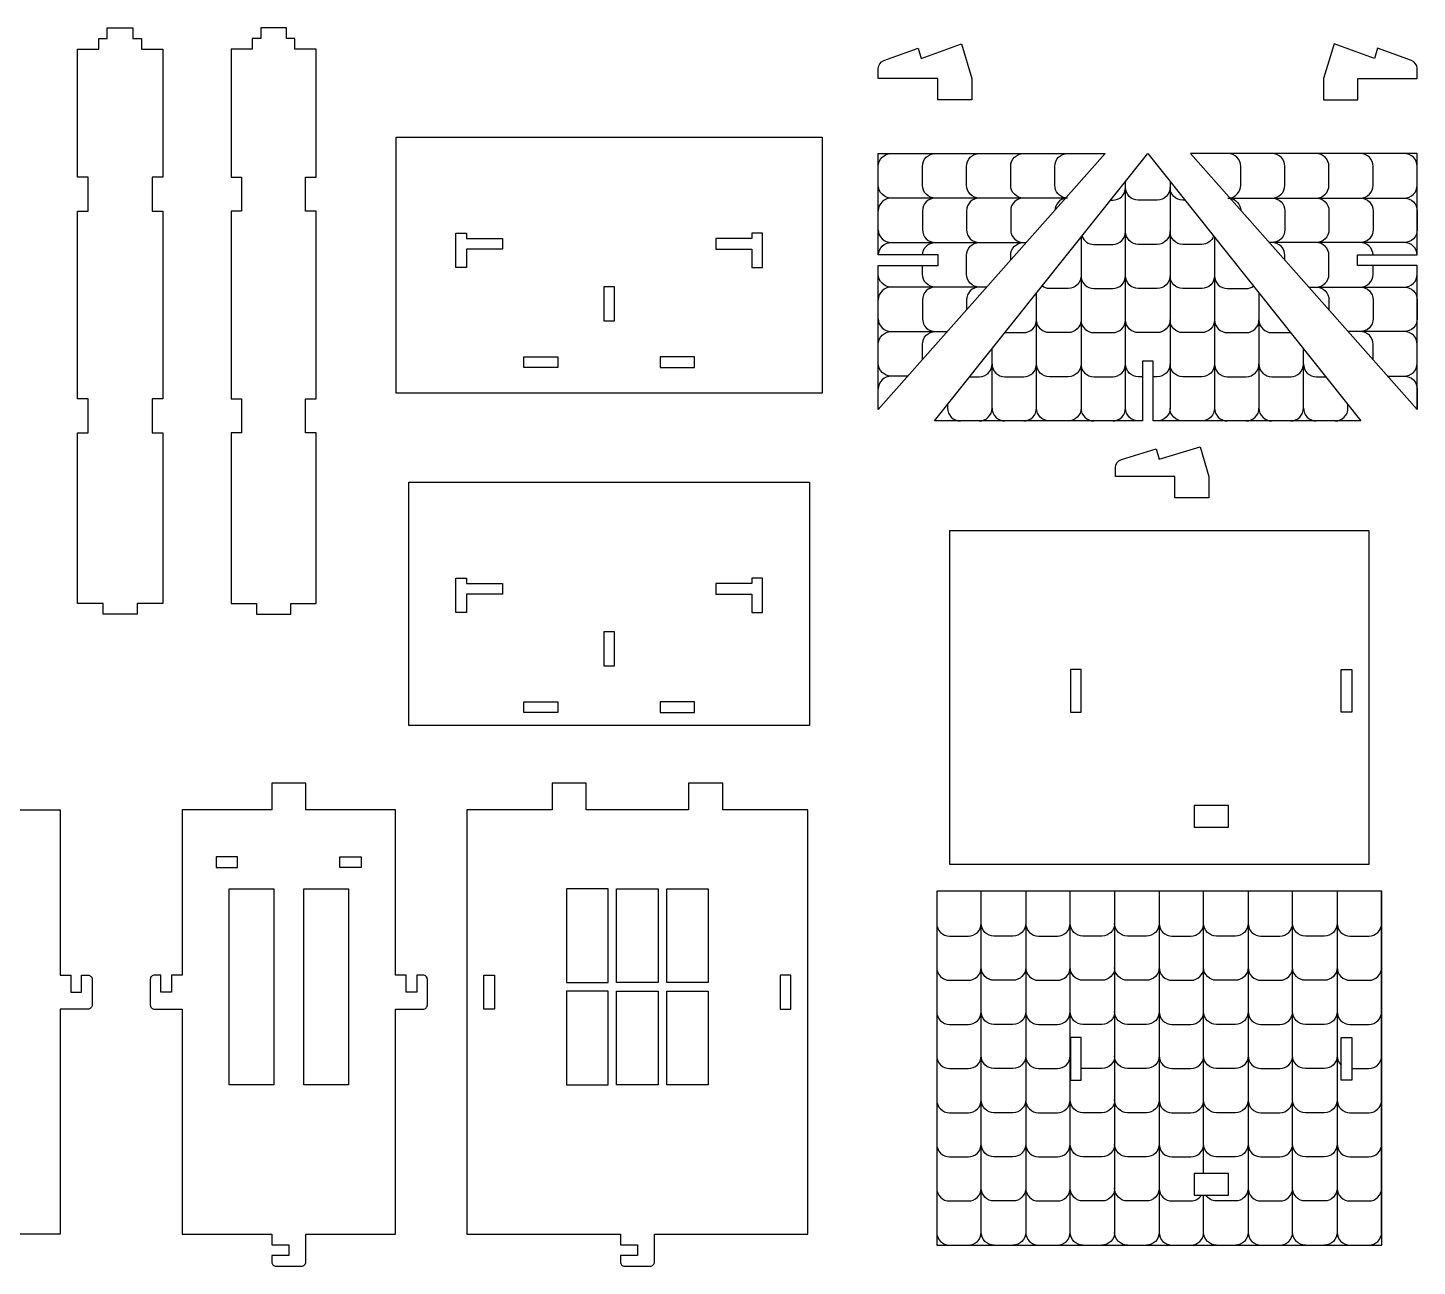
# Model space of a CAD drawing. Extents: x -353 to 808, y 1569 to 2547.
# Drawn here: x 413.7 to 804.8, y 1569 to 1917.4 of the extents above; entities that cross this region are included whole.
import ezdxf

# ---------------------------------------------------------------- set-up
doc = ezdxf.new("R2010")
doc.units = 0
doc.header["$MEASUREMENT"] = 0
doc.layers.add('LAYER1', color=18, linetype='CONTINUOUS')

msp = doc.modelspace()

# ---------------------------------------------------------------- linework, layer by layer
at = {"layer": 'LAYER1'}
for points in [[(451.66, 1875.41), (448.66, 1875.41), (448.66, 1865.81), (451.66, 1865.81), (451.66, 1813.01), (448.66, 1813.01), (448.66, 1803.41), (451.66, 1803.41), (451.66, 1755.41), (444.46, 1755.41), (444.46, 1752.41), (434.86, 1752.41), (434.86, 1755.41), (427.66, 1755.41), (427.66, 1803.41), (430.66, 1803.41), (430.66, 1813.01), (427.66, 1813.01), (427.66, 1865.81), (430.66, 1865.81), (430.66, 1875.41), (427.66, 1875.41), (427.66, 1911.41), (433.66, 1911.41), (433.66, 1914.41), (436.06, 1914.41), (436.06, 1917.41), (443.26, 1917.41), (443.26, 1914.41), (445.66, 1914.41), (445.66, 1911.41), (451.66, 1911.41)], [(470.88, 1875.41), (473.88, 1875.41), (473.88, 1865.81), (470.88, 1865.81), (470.88, 1813.01), (473.88, 1813.01), (473.88, 1803.41), (470.88, 1803.41), (470.88, 1755.41), (478.08, 1755.41), (478.08, 1752.41), (487.68, 1752.41), (487.68, 1755.41), (494.88, 1755.41), (494.88, 1803.41), (491.88, 1803.41), (491.88, 1813.01), (494.88, 1813.01), (494.88, 1865.81), (491.88, 1865.81), (491.88, 1875.41), (494.88, 1875.41), (494.88, 1911.41), (488.88, 1911.41), (488.88, 1914.41), (486.48, 1914.41), (486.48, 1917.41), (479.28, 1917.41), (479.28, 1914.41), (476.88, 1914.41), (476.88, 1911.41), (470.88, 1911.41)], [(517.33, 1886.6), (637.33, 1886.6), (637.33, 1814.6), (517.33, 1814.6)], [(653.11, 1850.53), (669.91, 1850.53), (669.91, 1853.53), (653.11, 1853.53), (653.11, 1882.03), (716.96, 1882.03), (653.11, 1810.03)], [(668.96, 1806.8), (728.96, 1882.03), (788.96, 1806.8), (730.46, 1806.8), (730.46, 1823.6), (727.46, 1823.6), (727.46, 1806.8)], [(804.81, 1850.53), (788.01, 1850.53), (788.01, 1853.53), (804.81, 1853.53), (804.81, 1882.03), (740.96, 1882.03), (804.81, 1810.03)], [(537.13, 1858.1), (547.29, 1858.1), (547.29, 1855.1), (537.13, 1855.1), (537.13, 1850), (534.13, 1850), (534.13, 1859.6), (537.13, 1859.6)], [(617.53, 1858.1), (607.38, 1858.1), (607.38, 1855.1), (617.53, 1855.1), (617.53, 1850), (620.53, 1850), (620.53, 1859.6), (617.53, 1859.6)], [(578.83, 1844.56), (575.83, 1844.56), (575.83, 1834.96), (578.83, 1834.96)], [(553.33, 1821.8), (553.33, 1824.8), (562.93, 1824.8), (562.93, 1821.8)], [(601.33, 1821.8), (601.33, 1824.8), (591.73, 1824.8), (591.73, 1821.8)], [(520.93, 1789.54), (633.73, 1789.54), (633.73, 1721.14), (520.93, 1721.14)], [(791.24, 1775.89), (673.15, 1775.89), (673.15, 1682.05), (791.24, 1682.05)], [(537.13, 1761.04), (547.29, 1761.04), (547.29, 1758.04), (537.13, 1758.04), (537.13, 1752.94), (534.13, 1752.94), (534.13, 1762.54), (537.13, 1762.54)], [(617.53, 1761.04), (607.38, 1761.04), (607.38, 1758.04), (617.53, 1758.04), (617.53, 1752.94), (620.53, 1752.94), (620.53, 1762.54), (617.53, 1762.54)], [(578.83, 1747.5), (575.83, 1747.5), (575.83, 1737.9), (578.83, 1737.9)], [(710.24, 1736.84), (707.24, 1736.84), (707.24, 1724.84), (710.24, 1724.84)], [(783.44, 1736.84), (786.44, 1736.84), (786.44, 1724.84), (783.44, 1724.84)], [(553.33, 1724.74), (553.33, 1727.74), (562.93, 1727.74), (562.93, 1724.74)], [(601.33, 1724.74), (601.33, 1727.74), (591.73, 1727.74), (591.73, 1724.74)], [(742.04, 1692.5), (751.64, 1692.5), (751.64, 1698.6), (742.04, 1698.6)], [(466.75, 1681.18), (472.75, 1681.18), (472.75, 1684.18), (466.75, 1684.18)], [(507.55, 1681.18), (501.55, 1681.18), (501.55, 1684.18), (507.55, 1684.18)], [(482.95, 1619.98), (470.35, 1619.98), (470.35, 1675.18), (482.95, 1675.18)], [(503.95, 1619.98), (491.35, 1619.98), (491.35, 1675.18), (503.95, 1675.18)], [(577.04, 1675.18), (565.34, 1675.18), (565.34, 1648.78), (577.04, 1648.78)], [(591.14, 1648.78), (579.44, 1648.78), (579.44, 1675.18), (591.14, 1675.18)], [(593.54, 1675.18), (605.24, 1675.18), (605.24, 1648.78), (593.54, 1648.78)], [(669.55, 1574.9), (794.84, 1574.9), (794.84, 1674.5), (669.55, 1674.5)], [(542.09, 1650.88), (545.09, 1650.88), (545.09, 1641.28), (542.09, 1641.28)], [(628.49, 1650.88), (625.49, 1650.88), (625.49, 1641.28), (628.49, 1641.28)], [(577.04, 1646.38), (565.34, 1646.38), (565.34, 1619.98), (577.04, 1619.98)], [(591.14, 1619.98), (579.44, 1619.98), (579.44, 1646.38), (591.14, 1646.38)], [(593.54, 1646.38), (605.24, 1646.38), (605.24, 1619.98), (593.54, 1619.98)], [(710.24, 1633.3), (707.24, 1633.3), (707.24, 1621.3), (710.24, 1621.3)], [(783.44, 1633.3), (786.44, 1633.3), (786.44, 1621.3), (783.44, 1621.3)], [(742.04, 1588.95), (751.64, 1588.95), (751.64, 1595.06), (742.04, 1595.06)]]:
    msp.add_lwpolyline(points, close=True, dxfattribs=at)
for points in [[(653.11, 1903.11), (653.11, 1905.94, -0.315299), (654.69, 1908.19), (664.28, 1911.68), (665.15, 1908.81), (676.49, 1912.94), (679.47, 1903.11), (679.47, 1897.11), (669.87, 1897.11), (669.87, 1903.11)], [(804.81, 1903.11), (804.81, 1905.94, 0.315299), (803.23, 1908.19), (793.64, 1911.68), (792.77, 1908.81), (781.43, 1912.94), (778.45, 1903.11), (778.45, 1897.11), (788.05, 1897.11), (788.05, 1903.11)], [(719.83, 1791.2), (719.83, 1793.64, -0.330467), (721.53, 1795.94), (731.31, 1798.9), (732.18, 1796.03), (743.67, 1799.51), (746.19, 1791.2), (746.19, 1785.2), (736.59, 1785.2), (736.59, 1791.2)], [(491.95, 1697.38), (491.95, 1704.88), (482.35, 1704.88), (482.35, 1697.38), (457.15, 1697.38), (457.15, 1650.88), (454.15, 1650.88), (454.15, 1646.08), (451.15, 1646.08), (451.15, 1650.88), (449.35, 1650.88, 0.414214), (448.15, 1649.68), (448.15, 1642.48, 0.414214), (449.35, 1641.28), (457.15, 1641.28), (457.15, 1577.98), (482.35, 1577.98), (482.35, 1574.98), (487.15, 1574.98), (487.15, 1571.98), (482.35, 1571.98), (482.35, 1570.18, 0.414214), (483.55, 1568.98), (490.75, 1568.98, 0.414214), (491.95, 1570.18), (491.95, 1577.98), (517.15, 1577.98), (517.15, 1641.28), (524.95, 1641.28, 0.414214), (526.15, 1642.48), (526.15, 1649.68, 0.414214), (524.95, 1650.88), (523.15, 1650.88), (523.15, 1646.08), (520.15, 1646.08), (520.15, 1650.88), (517.15, 1650.88), (517.15, 1697.38)], [(599.69, 1697.38), (570.89, 1697.38), (570.89, 1704.88), (561.29, 1704.88), (561.29, 1697.38), (537.29, 1697.38), (537.29, 1577.98), (580.49, 1577.98), (580.49, 1574.98), (585.29, 1574.98), (585.29, 1571.98), (580.49, 1571.98), (580.49, 1570.18, 0.414214), (581.69, 1568.98), (588.89, 1568.98, 0.414214), (590.09, 1570.18), (590.09, 1577.98), (633.29, 1577.98), (633.29, 1697.38), (609.29, 1697.38), (609.29, 1704.88), (599.69, 1704.88)]]:
    msp.add_lwpolyline(points, format="xyb", close=True, dxfattribs=at)
for points in [[(653.11, 1878.43, -0.414214), (656.71, 1882.03)], [(669.13, 1869.51, -0.414214), (665.53, 1873.11), (665.53, 1878.43, -0.414214), (669.13, 1882.03)], [(681.55, 1869.51, -0.414214), (677.95, 1873.11), (677.95, 1878.43, -0.414214), (681.55, 1882.03)], [(693.97, 1869.51, -0.414214), (690.37, 1873.11), (690.37, 1878.43, -0.414214), (693.97, 1882.03)], [(705.88, 1869.54, -0.373636), (702.79, 1873.11), (702.79, 1878.43, -0.414214), (706.39, 1882.03)], [(752.03, 1869.54, 0.373636), (755.13, 1873.11), (755.13, 1878.43, 0.414214), (751.53, 1882.03)], [(763.95, 1869.51, 0.414214), (767.55, 1873.11), (767.55, 1878.43, 0.414214), (763.95, 1882.03)], [(776.37, 1869.51, 0.414214), (779.97, 1873.11), (779.97, 1878.43, 0.414214), (776.37, 1882.03)], [(788.79, 1869.51), (801.21, 1869.51, 0.414214), (804.81, 1873.11), (804.81, 1878.43, 0.414214), (801.21, 1882.03), (788.79, 1882.03)], [(788.79, 1869.51, 0.414214), (792.39, 1873.11), (792.39, 1878.43, 0.414214), (788.79, 1882.03)], [(726.3, 1806.8, -0.414214), (722.7, 1810.4), (722.7, 1874.18)], [(735.22, 1874.18), (735.22, 1810.4, -0.414214), (731.62, 1806.8)], [(706.39, 1869.51), (656.71, 1869.51, -0.414214), (653.11, 1873.11)], [(718.49, 1868.9), (719.1, 1868.9, 0.414214), (722.7, 1872.5)], [(735.22, 1872.5, -0.414214), (731.62, 1868.9), (726.3, 1868.9, -0.414214), (722.7, 1872.5)], [(739.43, 1868.9), (738.82, 1868.9, -0.414214), (735.22, 1872.5)], [(656.71, 1869.51, 0.414214), (653.11, 1865.91)], [(669.13, 1869.51, 0.414214), (665.53, 1865.91), (665.53, 1860.58, 0.414214), (669.13, 1856.98)], [(681.55, 1869.51, 0.414214), (677.95, 1865.91), (677.95, 1860.58, 0.414214), (681.55, 1856.98)], [(693.97, 1869.51, 0.414214), (690.37, 1865.91), (690.37, 1860.58, 0.414214), (693.97, 1856.98)], [(705.81, 1869.46, 0.356207), (702.79, 1866.05)], [(752.11, 1869.46, -0.356207), (755.13, 1866.05)], [(763.95, 1869.51, -0.414214), (767.55, 1865.91), (767.55, 1860.58, -0.414214), (763.95, 1856.98)], [(776.37, 1869.51, -0.414214), (779.97, 1865.91), (779.97, 1860.58, -0.414214), (776.37, 1856.98)], [(788.79, 1869.51), (801.21, 1869.51, -0.414214), (804.81, 1865.91), (804.81, 1860.58, -0.414214), (801.21, 1856.98), (788.79, 1856.98)], [(788.79, 1869.51, -0.414214), (792.39, 1865.91), (792.39, 1860.58, -0.414214), (788.79, 1856.98)], [(653.11, 1860.58, 0.414214), (656.71, 1856.98)], [(710.17, 1858.48), (710.17, 1810.4, -0.414214), (706.57, 1806.8)], [(710.42, 1858.78, 0.309756), (713.77, 1856.48), (719.1, 1856.48, 0.414214), (722.7, 1860.08)], [(735.22, 1860.08, -0.414214), (731.62, 1856.48), (726.3, 1856.48, -0.414214), (722.7, 1860.08)], [(747.5, 1858.78, -0.309756), (744.15, 1856.48), (738.82, 1856.48, -0.414214), (735.22, 1860.08)], [(747.75, 1858.48), (747.75, 1810.4, 0.414214), (751.35, 1806.8)], [(653.11, 1853.53, -0.402258), (656.71, 1856.98), (694.75, 1856.98)], [(665.53, 1853.53, -0.402258), (669.13, 1856.98)], [(681.55, 1844.46, -0.414214), (677.95, 1848.06), (677.95, 1853.38, -0.414214), (681.55, 1856.98)], [(690.37, 1852.05), (690.37, 1853.38, -0.414214), (693.97, 1856.98)], [(767.55, 1852.05), (767.55, 1853.38, 0.414214), (763.95, 1856.98)], [(776.37, 1844.46, 0.414214), (779.97, 1848.06), (779.97, 1853.38, 0.414214), (776.37, 1856.98)], [(804.81, 1853.53, 0.402258), (801.21, 1856.98), (788.79, 1856.98)], [(792.39, 1853.53, 0.402258), (788.79, 1856.98)], [(669.13, 1844.46, -0.414214), (665.53, 1848.06), (665.53, 1850.53)], [(788.79, 1844.46), (801.21, 1844.46, 0.414214), (804.81, 1848.06), (804.81, 1850.53)], [(788.79, 1844.46, 0.414214), (792.39, 1848.06), (792.39, 1850.53)], [(683.64, 1844.46), (656.71, 1844.46, -0.414214), (653.11, 1848.06)], [(710.17, 1847.66, -0.414214), (706.57, 1844.06), (701.25, 1844.06, -0.153351), (699.19, 1844.71)], [(710.17, 1847.66, 0.414214), (713.77, 1844.06), (719.1, 1844.06, 0.414214), (722.7, 1847.66)], [(735.22, 1847.66, -0.414214), (731.62, 1844.06), (726.3, 1844.06, -0.414214), (722.7, 1847.66)], [(747.75, 1847.66, -0.414214), (744.15, 1844.06), (738.82, 1844.06, -0.414214), (735.22, 1847.66)], [(747.75, 1847.66, 0.414214), (751.35, 1844.06), (756.67, 1844.06, 0.153351), (758.73, 1844.71)], [(656.71, 1844.46, 0.414214), (653.11, 1840.86)], [(669.13, 1844.46, 0.414214), (665.53, 1840.86), (665.53, 1835.54, 0.414214), (669.13, 1831.94)], [(681.55, 1844.46, 0.414214), (677.95, 1840.86), (677.95, 1838.04)], [(701.25, 1806.8, -0.414214), (697.65, 1810.4), (697.65, 1842.77)], [(760.27, 1842.77), (760.27, 1810.4, 0.414214), (763.87, 1806.8)], [(776.37, 1844.46, -0.414214), (779.97, 1840.86), (779.97, 1838.04)], [(788.79, 1844.46), (801.21, 1844.46, -0.414214), (804.81, 1840.86), (804.81, 1835.54, -0.414214), (801.21, 1831.94), (788.79, 1831.94)], [(788.79, 1844.46, -0.414214), (792.39, 1840.86), (792.39, 1835.54, -0.414214), (788.79, 1831.94)], [(653.11, 1835.54, 0.414214), (656.71, 1831.94), (672.53, 1831.94)], [(688.77, 1831.64), (694.05, 1831.64, 0.414214), (697.65, 1835.24)], [(710.17, 1835.24, -0.414214), (706.57, 1831.64), (701.25, 1831.64, -0.414214), (697.65, 1835.24)], [(710.17, 1835.24, 0.414214), (713.77, 1831.64), (719.1, 1831.64, 0.414214), (722.7, 1835.24)], [(735.22, 1835.24, -0.414214), (731.62, 1831.64), (726.3, 1831.64, -0.414214), (722.7, 1835.24)], [(747.75, 1835.24, -0.414214), (744.15, 1831.64), (738.82, 1831.64, -0.414214), (735.22, 1835.24)], [(747.75, 1835.24, 0.414214), (751.35, 1831.64), (756.67, 1831.64, 0.414214), (760.27, 1835.24)], [(760.27, 1835.24, 0.414214), (763.87, 1831.64), (769.15, 1831.64)], [(653.11, 1828.34, -0.414214), (656.71, 1831.94)], [(665.53, 1824.04), (665.53, 1828.34, -0.414214), (669.13, 1831.94)], [(792.39, 1824.04), (792.39, 1828.34, 0.414214), (788.79, 1831.94), (785.38, 1831.94)], [(796.49, 1819.41), (801.21, 1819.41, 0.414214), (804.81, 1823.01), (804.81, 1828.34, 0.414214), (801.21, 1831.94), (788.79, 1831.94)], [(681.53, 1806.8, 0.414214), (685.13, 1810.4), (685.13, 1827.07)], [(769.19, 1806.8, 0.414214), (772.79, 1810.4), (772.79, 1827.07)], [(656.71, 1819.41, -0.414214), (653.11, 1823.01)], [(678.87, 1819.22), (681.53, 1819.22, 0.414214), (685.13, 1822.82)], [(685.13, 1822.82, 0.414214), (688.73, 1819.22), (694.05, 1819.22, 0.414214), (697.65, 1822.82)], [(710.17, 1822.82, -0.414214), (706.57, 1819.22), (701.25, 1819.22, -0.414214), (697.65, 1822.82)], [(710.17, 1822.82, 0.414214), (713.77, 1819.22), (719.1, 1819.22, 0.414214), (722.7, 1822.82)], [(727.46, 1819.22), (726.3, 1819.22, -0.414214), (722.7, 1822.82)], [(735.22, 1822.82, -0.414214), (731.62, 1819.22), (730.46, 1819.22)], [(747.75, 1822.82, -0.414214), (744.15, 1819.22), (738.82, 1819.22, -0.414214), (735.22, 1822.82)], [(747.75, 1822.82, 0.414214), (751.35, 1819.22), (756.67, 1819.22, 0.414214), (760.27, 1822.82)], [(760.27, 1822.82, 0.414214), (763.87, 1819.22), (769.19, 1819.22, 0.414214), (772.79, 1822.82)], [(772.79, 1822.82, 0.414214), (776.39, 1819.22), (779.05, 1819.22)], [(661.43, 1819.41), (656.71, 1819.41, 0.414214), (653.11, 1815.81)], [(796.49, 1819.41), (801.21, 1819.41, -0.414214), (804.81, 1815.81), (804.81, 1810.49, -0.029842), (804.78, 1810.06)], [(672.6, 1811.37), (672.6, 1810.4, 0.414214), (676.2, 1806.8)], [(781.72, 1806.8, 0.414214), (785.32, 1810.4), (785.32, 1811.37)], [(653.11, 1810.49, 0.029842), (653.13, 1810.06)], [(685.13, 1810.4, 0.414214), (688.73, 1806.8)], [(694.05, 1806.8, 0.414214), (697.65, 1810.4)], [(710.17, 1810.4, 0.414214), (713.77, 1806.8)], [(719.1, 1806.8, 0.414214), (722.7, 1810.4)], [(738.82, 1806.8, -0.414214), (735.22, 1810.4)], [(747.75, 1810.4, -0.414214), (744.15, 1806.8)], [(756.67, 1806.8, 0.414214), (760.27, 1810.4)], [(772.79, 1810.4, 0.414214), (776.39, 1806.8)], [(397.6, 1697.38), (422.8, 1697.38), (422.8, 1650.88), (425.8, 1650.88), (425.8, 1646.08), (428.8, 1646.08), (428.8, 1650.88), (430.6, 1650.88, -0.414214), (431.8, 1649.68), (431.8, 1642.48, -0.414214), (430.6, 1641.28), (422.8, 1641.28), (422.8, 1577.98), (397.6, 1577.98)], [(694.6, 1640.6, -0.414214), (691, 1637), (685.67, 1637, -0.414214), (682.07, 1640.6), (682.07, 1674.5)], [(694.6, 1674.5), (694.6, 1640.6, 0.414214), (698.2, 1637), (703.52, 1637, 0.414214), (707.12, 1640.6), (707.12, 1674.5)], [(719.64, 1674.5), (719.64, 1640.6, -0.414214), (716.04, 1637), (710.72, 1637, -0.414214), (707.12, 1640.6)], [(732.17, 1674.5), (732.17, 1640.6, -0.414214), (728.57, 1637), (723.24, 1637, -0.414214), (719.64, 1640.6)], [(757.21, 1640.6, -0.414214), (753.61, 1637), (748.29, 1637, -0.414214), (744.69, 1640.6), (744.69, 1674.5)], [(757.21, 1674.5), (757.21, 1640.6, 0.414214), (760.81, 1637), (766.14, 1637, 0.414214), (769.74, 1640.6), (769.74, 1674.5)], [(782.26, 1674.5), (782.26, 1640.6, -0.414214), (778.66, 1637), (773.34, 1637, -0.414214), (769.74, 1640.6)], [(782.26, 1640.6, 0.414214), (785.86, 1637), (791.19, 1637, 0.414214), (794.79, 1640.6), (794.79, 1674.5)], [(669.55, 1665.44, 0.414214), (673.15, 1661.84), (678.47, 1661.84, 0.414214), (682.07, 1665.44)], [(694.6, 1665.44, -0.414214), (691, 1661.84), (685.67, 1661.84, -0.414214), (682.07, 1665.44)], [(694.6, 1665.44, 0.414214), (698.2, 1661.84), (703.52, 1661.84, 0.414214), (707.12, 1665.44)], [(719.64, 1665.44, -0.414214), (716.04, 1661.84), (710.72, 1661.84, -0.414214), (707.12, 1665.44)], [(732.17, 1665.44, -0.414214), (728.57, 1661.84), (723.24, 1661.84, -0.414214), (719.64, 1665.44)], [(732.17, 1665.44, 0.414214), (735.77, 1661.84), (741.09, 1661.84, 0.414214), (744.69, 1665.44)], [(757.21, 1665.44, -0.414214), (753.61, 1661.84), (748.29, 1661.84, -0.414214), (744.69, 1665.44)], [(757.21, 1665.44, 0.414214), (760.81, 1661.84), (766.14, 1661.84, 0.414214), (769.74, 1665.44)], [(782.26, 1665.44, -0.414214), (778.66, 1661.84), (773.34, 1661.84, -0.414214), (769.74, 1665.44)], [(782.26, 1665.44, 0.414214), (785.86, 1661.84), (791.19, 1661.84, 0.414214), (794.79, 1665.44)], [(669.55, 1653.02, 0.414214), (673.15, 1649.42), (678.47, 1649.42, 0.414214), (682.07, 1653.02)], [(694.6, 1653.02, -0.414214), (691, 1649.42), (685.67, 1649.42, -0.414214), (682.07, 1653.02)], [(694.6, 1653.02, 0.414214), (698.2, 1649.42), (703.52, 1649.42, 0.414214), (707.12, 1653.02)], [(719.64, 1653.02, -0.414214), (716.04, 1649.42), (710.72, 1649.42, -0.414214), (707.12, 1653.02)], [(732.17, 1653.02, -0.414214), (728.57, 1649.42), (723.24, 1649.42, -0.414214), (719.64, 1653.02)], [(732.17, 1653.02, 0.414214), (735.77, 1649.42), (741.09, 1649.42, 0.414214), (744.69, 1653.02)], [(757.21, 1653.02, -0.414214), (753.61, 1649.42), (748.29, 1649.42, -0.414214), (744.69, 1653.02)], [(757.21, 1653.02, 0.414214), (760.81, 1649.42), (766.14, 1649.42, 0.414214), (769.74, 1653.02)], [(782.26, 1653.02, -0.414214), (778.66, 1649.42), (773.34, 1649.42, -0.414214), (769.74, 1653.02)], [(782.26, 1653.02, 0.414214), (785.86, 1649.42), (791.19, 1649.42, 0.414214), (794.79, 1653.02)], [(669.55, 1640.6, 0.414214), (673.15, 1637), (678.47, 1637, 0.414214), (682.07, 1640.6)], [(678.47, 1574.9, 0.414214), (682.07, 1578.5), (682.07, 1640.53)], [(694.6, 1640.53), (694.6, 1578.5, 0.414214), (698.2, 1574.9)], [(703.52, 1574.9, 0.414214), (707.12, 1578.5), (707.12, 1640.53)], [(719.64, 1640.53), (719.64, 1578.5, -0.414214), (716.04, 1574.9)], [(732.17, 1640.6, 0.414214), (735.77, 1637), (741.09, 1637, 0.414214), (744.69, 1640.6)], [(732.17, 1640.53), (732.17, 1578.5, 0.414214), (735.77, 1574.9)], [(757.21, 1640.53), (757.21, 1578.5, 0.414214), (760.81, 1574.9)], [(773.34, 1574.9, -0.414214), (769.74, 1578.5), (769.74, 1640.53)], [(782.26, 1640.53), (782.26, 1578.5, -0.414214), (778.66, 1574.9)], [(791.19, 1574.9, 0.414214), (794.79, 1578.5), (794.79, 1640.53)], [(669.55, 1628.18, 0.414214), (673.15, 1624.58), (678.47, 1624.58, 0.414214), (682.07, 1628.18)], [(694.6, 1628.18, -0.414214), (691, 1624.58), (685.67, 1624.58, -0.414214), (682.07, 1628.18)], [(694.6, 1628.18, 0.414214), (698.2, 1624.58), (703.52, 1624.58, 0.414214), (707.12, 1628.18)], [(707.24, 1627.26, -0.064722), (707.12, 1628.18)], [(719.64, 1628.18, -0.414214), (716.04, 1624.58), (710.72, 1624.58, -0.033471), (710.24, 1624.62)], [(732.17, 1628.18, -0.414214), (728.57, 1624.58), (723.24, 1624.58, -0.414214), (719.64, 1628.18)], [(732.17, 1628.18, 0.414214), (735.77, 1624.58), (741.09, 1624.58, 0.414214), (744.69, 1628.18)], [(757.21, 1628.18, -0.414214), (753.61, 1624.58), (748.29, 1624.58, -0.414214), (744.69, 1628.18)], [(757.21, 1628.18, 0.414214), (760.81, 1624.58), (766.14, 1624.58, 0.414214), (769.74, 1628.18)], [(782.26, 1628.18, -0.414214), (778.66, 1624.58), (773.34, 1624.58, -0.414214), (769.74, 1628.18)], [(782.26, 1628.18, 0.211181), (783.44, 1625.52)], [(786.44, 1624.58), (791.19, 1624.58, 0.414214), (794.79, 1628.18)], [(669.55, 1615.76, 0.414214), (673.15, 1612.16), (678.47, 1612.16, 0.414214), (682.07, 1615.76)], [(694.6, 1615.76, -0.414214), (691, 1612.16), (685.67, 1612.16, -0.414214), (682.07, 1615.76)], [(694.6, 1615.76, 0.414214), (698.2, 1612.16), (703.52, 1612.16, 0.414214), (707.12, 1615.76)], [(719.64, 1615.76, -0.414214), (716.04, 1612.16), (710.72, 1612.16, -0.414214), (707.12, 1615.76)], [(732.17, 1615.76, -0.414214), (728.57, 1612.16), (723.24, 1612.16, -0.414214), (719.64, 1615.76)], [(732.17, 1615.76, 0.414214), (735.77, 1612.16), (741.09, 1612.16, 0.414214), (744.69, 1615.76)], [(757.21, 1615.76, -0.414214), (753.61, 1612.16), (748.29, 1612.16, -0.414214), (744.69, 1615.76)], [(757.21, 1615.76, 0.414214), (760.81, 1612.16), (766.14, 1612.16, 0.414214), (769.74, 1615.76)], [(782.26, 1615.76, -0.414214), (778.66, 1612.16), (773.34, 1612.16, -0.414214), (769.74, 1615.76)], [(782.26, 1615.76, 0.414214), (785.86, 1612.16), (791.19, 1612.16, 0.414214), (794.79, 1615.76)], [(669.55, 1603.34, 0.414214), (673.15, 1599.74), (678.47, 1599.74, 0.414214), (682.07, 1603.34)], [(694.6, 1603.34, -0.414214), (691, 1599.74), (685.67, 1599.74, -0.414214), (682.07, 1603.34)], [(694.6, 1603.34, 0.414214), (698.2, 1599.74), (703.52, 1599.74, 0.414214), (707.12, 1603.34)], [(719.64, 1603.34, -0.414214), (716.04, 1599.74), (710.72, 1599.74, -0.414214), (707.12, 1603.34)], [(732.17, 1603.34, -0.414214), (728.57, 1599.74), (723.24, 1599.74, -0.414214), (719.64, 1603.34)], [(732.17, 1603.34, 0.414214), (735.77, 1599.74), (741.09, 1599.74, 0.414214), (744.69, 1603.34)], [(757.21, 1603.34, -0.414214), (753.61, 1599.74), (748.29, 1599.74, -0.414214), (744.69, 1603.34)], [(757.21, 1603.34, 0.414214), (760.81, 1599.74), (766.14, 1599.74, 0.414214), (769.74, 1603.34)], [(782.26, 1603.34, -0.414214), (778.66, 1599.74), (773.34, 1599.74, -0.414214), (769.74, 1603.34)], [(782.26, 1603.34, 0.414214), (785.86, 1599.74), (791.19, 1599.74, 0.414214), (794.79, 1603.34)], [(669.55, 1590.92, 0.414214), (673.15, 1587.32), (678.47, 1587.32, 0.414214), (682.07, 1590.92)], [(694.6, 1590.92, -0.414214), (691, 1587.32), (685.67, 1587.32, -0.414214), (682.07, 1590.92)], [(694.6, 1590.92, 0.414214), (698.2, 1587.32), (703.52, 1587.32, 0.414214), (707.12, 1590.92)], [(719.64, 1590.92, -0.414214), (716.04, 1587.32), (710.72, 1587.32, -0.414214), (707.12, 1590.92)], [(732.17, 1590.92, -0.414214), (728.57, 1587.32), (723.24, 1587.32, -0.414214), (719.64, 1590.92)], [(732.17, 1590.92, 0.414214), (735.77, 1587.32), (741.09, 1587.32, 0.253048), (744.1, 1588.95)], [(748.29, 1574.9, -0.414214), (744.69, 1578.5), (744.69, 1588.95)], [(757.21, 1590.92, -0.414214), (753.61, 1587.32), (748.29, 1587.32, -0.253048), (745.28, 1588.95)], [(757.21, 1590.92, 0.414214), (760.81, 1587.32), (766.14, 1587.32, 0.414214), (769.74, 1590.92)], [(782.26, 1590.92, -0.414214), (778.66, 1587.32), (773.34, 1587.32, -0.414214), (769.74, 1590.92)], [(782.26, 1590.92, 0.414214), (785.86, 1587.32), (791.19, 1587.32, 0.414214), (794.79, 1590.92)], [(669.55, 1578.5, 0.414214), (673.15, 1574.9)], [(685.67, 1574.9, -0.414214), (682.07, 1578.5)], [(694.6, 1578.5, -0.414214), (691, 1574.9)], [(710.72, 1574.9, -0.414214), (707.12, 1578.5)], [(723.24, 1574.9, -0.414214), (719.64, 1578.5)], [(732.17, 1578.5, -0.414214), (728.57, 1574.9)], [(741.09, 1574.9, 0.414214), (744.69, 1578.5)], [(757.21, 1578.5, -0.414214), (753.61, 1574.9)], [(766.14, 1574.9, 0.414214), (769.74, 1578.5)], [(782.26, 1578.5, 0.414214), (785.86, 1574.9)]]:
    msp.add_lwpolyline(points, format="xyb", dxfattribs=at)
for points in [[(788.79, 1882.03), (740.96, 1882.03)], [(751.53, 1869.51), (788.79, 1869.51)], [(788.79, 1856.98), (763.17, 1856.98)], [(774.28, 1844.46), (788.79, 1844.46)], [(744.69, 1595.06), (744.69, 1640.53)]]:
    msp.add_lwpolyline(points, dxfattribs=at)

doc.saveas('drawing.dxf')
